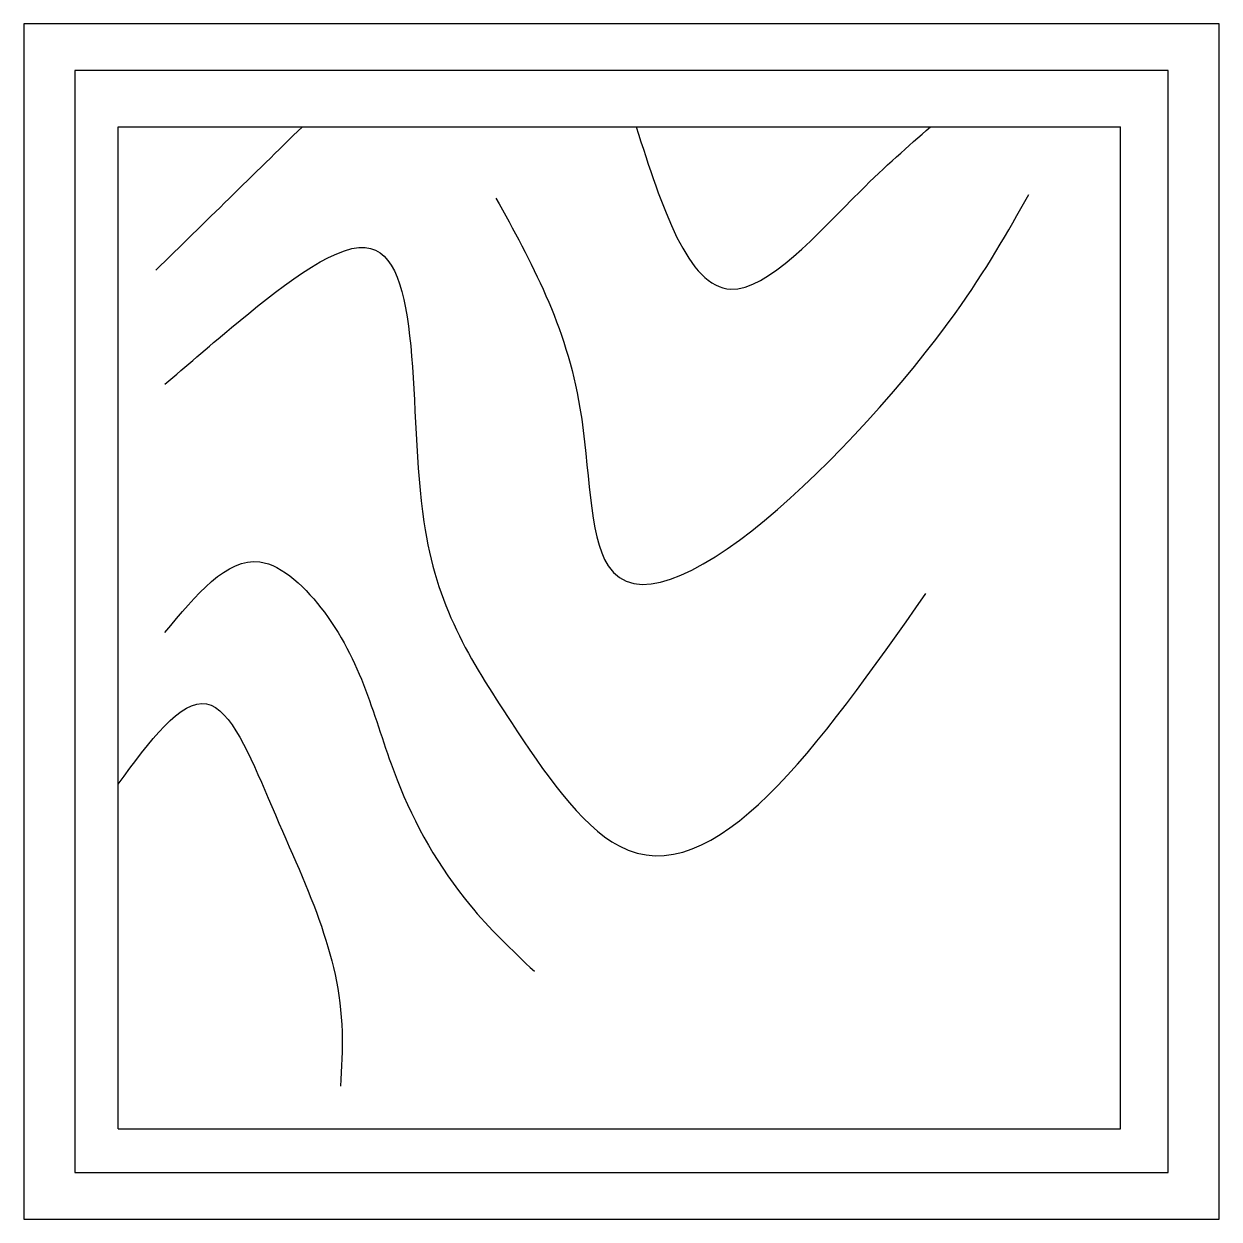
# Model space of a CAD drawing. Header units: millimetres. Extents: x 0 to 1000, y 0 to 1000.
import ezdxf

# ---------------------------------------------------------------- set-up
doc = ezdxf.new("R2010")
doc.units = ezdxf.units.MM
doc.layers.get('0').update_dxf_attribs({"color": 2})
doc.layers.add('1', color=1, linetype='Continuous')
doc.layers.add('3', color=7, linetype='Continuous')

msp = doc.modelspace()

# ---------------------------------------------------------------- linework, layer by layer
at = {"color": 2}
msp.add_lwpolyline([(0, 0), (1000, 0), (1000, 1000), (0, 1000)], close=True, dxfattribs=at)
at = {"layer": '1', "color": 1}
for p, q in [((957.5, 961.1), (42.5, 961.1)), ((42.5, 961.1), (42.5, 38.9)), ((957.5, 38.9), (957.5, 961.1)), ((42.5, 38.9), (957.5, 38.9))]:
    msp.add_line(p, q, dxfattribs=at)
at = {"layer": '3'}
for p, q in [((78.9, 75.4), (78.9, 914)), ((78.9, 914), (917.6, 914)), ((917.6, 75.4), (917.6, 914)), ((78.9, 75.4), (917.6, 75.4))]:
    msp.add_line(p, q, dxfattribs=at)
msp.add_open_spline([(110.4, 794), (151.3, 834), (192.2, 874), (233, 914)], degree=3, dxfattribs=at)
for points, knots in [([(512.2, 914), (533.8, 846.8), (574.2, 721.5), (688.5, 852.7), (739.7, 897.5), (758.5, 914)], [0, 0, 0, 0, 131.05344, 244.42293, 310.76127, 310.76127, 310.76127, 310.76127]), ([(394.9, 854.3), (424.3, 801.2), (474.6, 710.6), (470.3, 417.7), (751.9, 698.5), (823.1, 825.9), (840.7, 857.3)], [0, 0, 0, 0, 157.82905, 269.44832, 568.54338, 666.15596, 666.15596, 666.15596, 666.15596]), ([(118, 698.6), (135.5, 713.6), (184.3, 755.3), (343.1, 884.1), (310, 568.4), (393, 436.6), (540.6, 218.2), (665.9, 396.9), (754.7, 523.4)], [0, 0, 0, 0, 60.89314, 169.59047, 365.19811, 517.98483, 632.15155, 909.14465, 909.14465, 909.14465, 909.14465]), ([(118, 490.8), (143.9, 522.2), (187.7, 575.4), (280.8, 484.5), (301, 376.2), (360.3, 270.8), (408.3, 225.1), (427.1, 207.3)], [0, 0, 0, 0, 82.45588, 139.59357, 266.8462, 367.69483, 432.36699, 432.36699, 432.36699, 432.36699]), ([(78.9, 363.8), (105.1, 399.6), (156, 469.2), (224.6, 300.5), (270.3, 211.3), (265.8, 126.5), (264.9, 111.1)], [0, 0, 0, 0, 83.35887, 161.85428, 332.70015, 370.75294, 370.75294, 370.75294, 370.75294])]:
    msp.add_open_spline(points, degree=3, knots=knots, dxfattribs=at)

doc.saveas('drawing.dxf')
